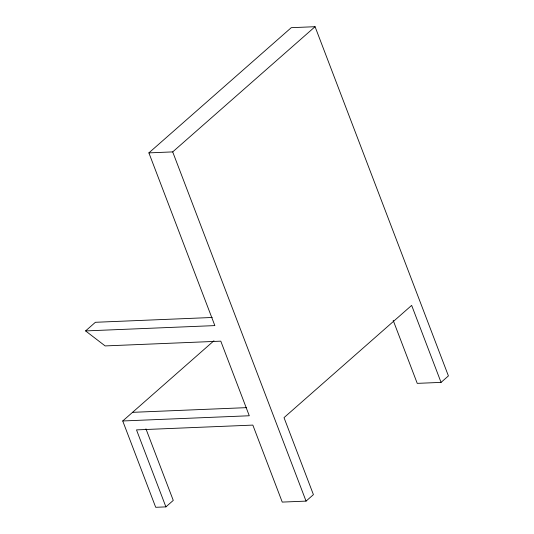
<?xml version="1.0" encoding="UTF-8"?>
<svg xmlns="http://www.w3.org/2000/svg" width="534" height="534" viewBox="0 0 534 534"><rect width="100%" height="100%" fill="white"/><g stroke="black" fill="none" stroke-linecap="round" stroke-linejoin="round"><path stroke-width="0.8" d="M145.942 428.849L173.27 500.405L165.9 506.879L155.701 507.3L122.733 420.972L249.278 415.759L220.789 341.159L105.131 345.919L85.58 330.92L214.848 325.6L148.893 152.878L291.257 27.681L315.067 26.7L448.42 375.909L441.057 382.384L417.241 383.365L393.184 320.367M148.893 152.878L172.702 151.903L315.067 26.7M85.58 330.92L95.399 322.289L212.238 317.476M122.733 420.972L213.954 340.745M165.9 506.879L136.504 429.883L252.842 425.097L282.246 502.094L306.055 501.112L313.418 494.638L284.015 417.641L411.654 305.388L441.057 382.384M132.552 412.335L246.608 407.642M172.702 151.903L306.055 501.112"/></g></svg>
